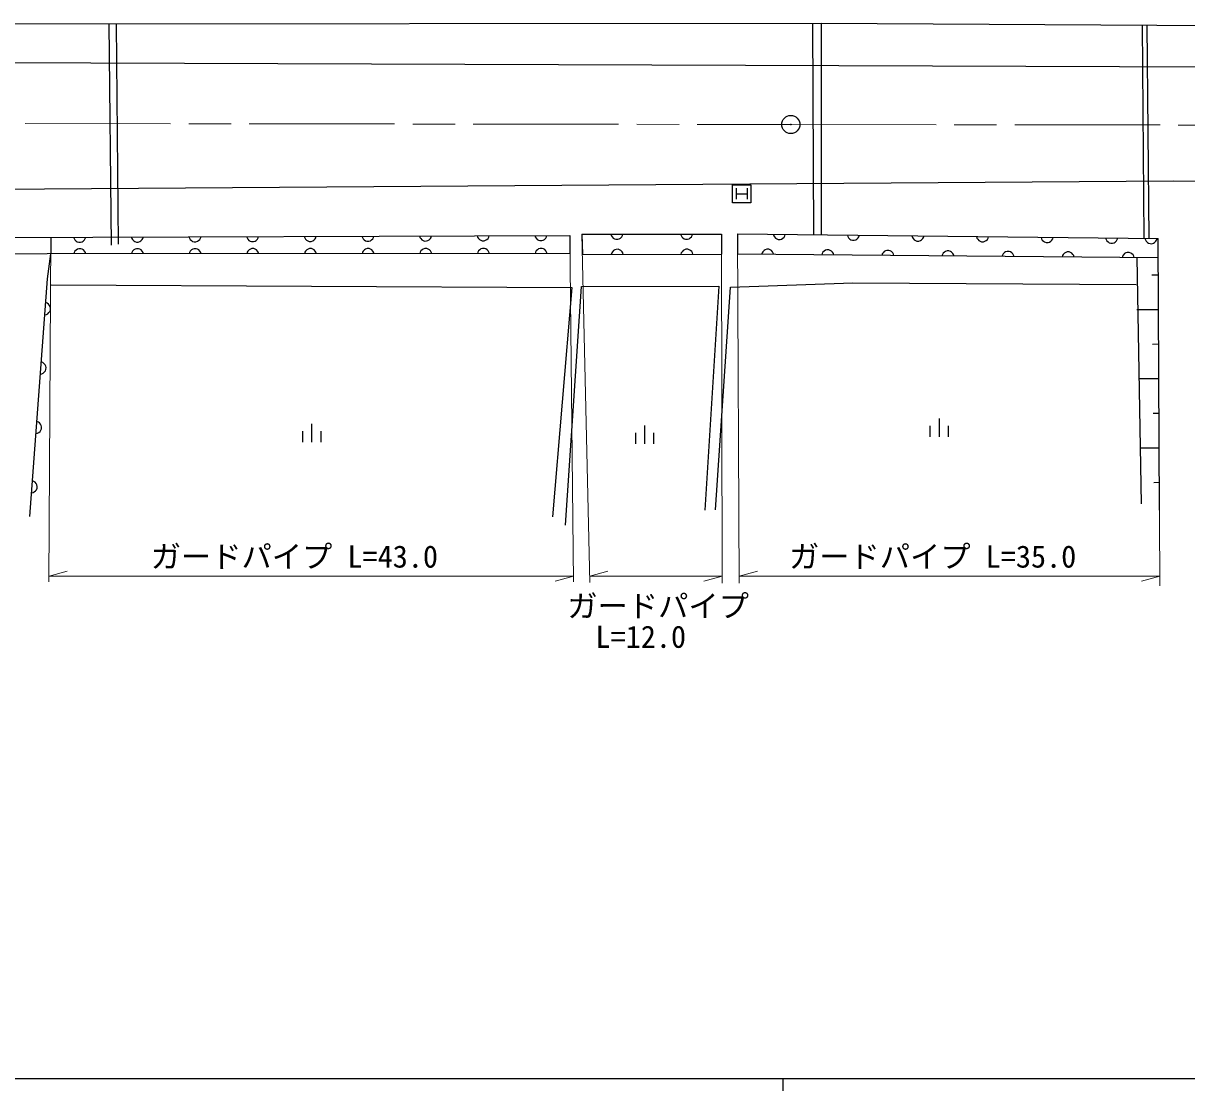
# Model space of a CAD drawing. Units: millimetres, scale not verified. Extents: x 40000 to 680000, y 20000 to 380000.
# Drawn here: x 105269 to 201375, y 204000 to 292169 of the extents above; entities that cross this region are included whole.
import ezdxf
from ezdxf.enums import TextEntityAlignment as Align

# ---------------------------------------------------------------- set-up
doc = ezdxf.new("R2010")
doc.units = ezdxf.units.MM
doc.header["$LTSCALE"] = 1000
doc.linetypes.add('CHAIN', pattern=[18.5, 12, -1.5, 3.5, -1.5])
for name, color, linetype, lineweight in [('M-BGD', 7, 'Continuous', 25), ('M-BGD-EXST', 7, 'Continuous', 25), ('M-BMK', 2, 'CHAIN', 13), ('M-BMK-SRVR', 3, 'Continuous', 25), ('M-STR-HTXT', 7, 'Continuous', 13), ('M-STR-STRC', 7, 'Continuous', 25), ('M-TTL-BAND', 7, 'Continuous', 25)]:
    doc.layers.add(name, color=color, linetype=linetype, lineweight=lineweight)
doc.styles.add('ＭＳ ゴシック', font='')
doc.styles.get('ＭＳ ゴシック').set_extended_font_data('MS Gothic')

msp = doc.modelspace()

# ---------------------------------------------------------------- linework, layer by layer
at = {"layer": 'M-BGD'}
for p, q in [((68399, 292081), (171177, 292169)), ((170457, 292168), (170532, 274700)), ((171177, 292169), (171173, 274693)), ((171177, 292169), (215548, 291909)), ((112350, 292119), (112541, 273832)), ((113130, 273921), (112968, 292103)), ((197687, 292013), (197844, 274391)), ((198088, 292011), (198245, 274386)), ((68435, 274357), (150405, 274648)), ((107545, 274496), (107557, 273120)), ((109426, 274503), (109467, 274383)), ((109467, 274383), (109527, 274283)), ((109527, 274283), (109627, 274183)), ((109627, 274183), (109728, 274124)), ((109728, 274124), (109848, 274084)), ((109848, 274084), (110008, 274085)), ((110008, 274085), (110128, 274125)), ((110128, 274125), (110227, 274185)), ((110227, 274185), (110327, 274286)), ((110327, 274286), (110387, 274386)), ((110387, 274386), (110426, 274506)), ((114188, 274519), (114229, 274400)), ((114229, 274400), (114289, 274300)), ((114289, 274300), (114390, 274200)), ((114390, 274200), (114490, 274140)), ((114490, 274140), (114610, 274101)), ((114610, 274101), (114770, 274101)), ((114770, 274101), (114890, 274142)), ((114890, 274142), (114990, 274202)), ((114990, 274202), (115089, 274303)), ((115089, 274303), (115149, 274403)), ((115149, 274403), (115188, 274523)), ((118951, 274536), (118991, 274416)), ((118991, 274416), (119051, 274317)), ((119051, 274317), (119152, 274217)), ((119152, 274217), (119252, 274157)), ((119252, 274157), (119372, 274118)), ((119372, 274118), (119532, 274118)), ((119532, 274118), (119652, 274159)), ((119652, 274159), (119752, 274219)), ((119752, 274219), (119851, 274320)), ((119851, 274320), (119911, 274420)), ((119911, 274420), (119951, 274540)), ((123713, 274553), (123753, 274433)), ((123753, 274433), (123814, 274334)), ((123814, 274334), (123914, 274234)), ((123914, 274234), (124014, 274174)), ((124014, 274174), (124134, 274135)), ((124134, 274135), (124294, 274135)), ((124294, 274135), (124414, 274176)), ((124414, 274176), (124514, 274236)), ((124514, 274236), (124614, 274336)), ((124614, 274336), (124673, 274437)), ((124673, 274437), (124713, 274557)), ((128475, 274570), (128515, 274450)), ((128515, 274450), (128576, 274350)), ((128576, 274350), (128676, 274251)), ((128676, 274251), (128776, 274191)), ((128776, 274191), (128897, 274152)), ((128897, 274152), (129057, 274152)), ((129057, 274152), (129176, 274193)), ((129176, 274193), (129276, 274253)), ((129276, 274253), (129376, 274353)), ((129376, 274353), (129435, 274454)), ((129435, 274454), (129475, 274574)), ((133237, 274587), (133278, 274467)), ((133278, 274467), (133338, 274367)), ((133338, 274367), (133438, 274268)), ((133438, 274268), (133539, 274208)), ((133539, 274208), (133659, 274169)), ((133659, 274169), (133819, 274169)), ((133819, 274169), (133939, 274210)), ((133939, 274210), (134038, 274270)), ((134038, 274270), (134138, 274370)), ((134138, 274370), (134198, 274470)), ((134198, 274470), (134237, 274591)), ((137999, 274604), (138040, 274484)), ((138040, 274484), (138100, 274384)), ((138100, 274384), (138201, 274285)), ((138201, 274285), (138301, 274225)), ((138301, 274225), (138421, 274185)), ((138421, 274185), (138581, 274186)), ((138581, 274186), (138701, 274226)), ((138701, 274226), (138801, 274287)), ((138801, 274287), (138900, 274387)), ((138900, 274387), (138960, 274487)), ((138960, 274487), (138999, 274607)), ((142762, 274621), (142802, 274501)), ((142802, 274501), (142862, 274401)), ((142862, 274401), (142963, 274302)), ((142963, 274302), (143063, 274242)), ((143063, 274242), (143183, 274202)), ((143183, 274202), (143343, 274203)), ((143343, 274203), (143463, 274243)), ((143463, 274243), (143563, 274304)), ((143563, 274304), (143662, 274404)), ((143662, 274404), (143722, 274504)), ((143722, 274504), (143762, 274624)), ((147524, 274638), (147564, 274518)), ((147564, 274518), (147625, 274418)), ((147625, 274418), (147725, 274318)), ((147725, 274318), (147825, 274259)), ((147825, 274259), (147945, 274219)), ((147945, 274219), (148105, 274220)), ((148105, 274220), (148225, 274260)), ((148225, 274260), (148325, 274321)), ((148325, 274321), (148425, 274421)), ((148425, 274421), (148484, 274521)), ((148484, 274521), (148524, 274641)), ((150405, 274648), (150421, 273151)), ((151420, 274745), (162943, 274760)), ((151420, 274745), (151459, 273073)), ((153801, 274748), (153841, 274628)), ((153841, 274628), (153901, 274528)), ((153901, 274528), (154001, 274428)), ((154001, 274428), (154101, 274368)), ((154101, 274368), (154222, 274329)), ((154222, 274329), (154382, 274329)), ((154382, 274329), (154501, 274369)), ((154501, 274369), (154601, 274429)), ((154601, 274429), (154701, 274529)), ((154701, 274529), (154761, 274629)), ((154761, 274629), (154801, 274749)), ((159562, 274755), (159602, 274635)), ((159602, 274635), (159663, 274536)), ((159663, 274536), (159763, 274436)), ((159763, 274436), (159863, 274376)), ((159863, 274376), (159983, 274336)), ((159983, 274336), (160143, 274336)), ((160143, 274336), (160263, 274376)), ((160263, 274376), (160363, 274436)), ((160363, 274436), (160463, 274537)), ((160463, 274537), (160522, 274637)), ((160522, 274637), (160562, 274757)), ((162943, 274760), (162958, 273089)), ((164262, 274771), (164277, 273100)), ((164262, 274771), (199010, 274378)), ((167218, 274738), (167257, 274618)), ((167257, 274618), (167315, 274517)), ((167315, 274517), (167414, 274416)), ((167414, 274416), (167514, 274355)), ((167514, 274355), (167633, 274313)), ((167633, 274313), (167793, 274311)), ((167793, 274311), (167914, 274350)), ((167914, 274350), (168014, 274409)), ((168014, 274409), (168115, 274508)), ((168115, 274508), (168176, 274607)), ((168176, 274607), (168218, 274727)), ((173341, 274669), (173379, 274548)), ((173379, 274548), (173438, 274447)), ((173438, 274447), (173537, 274346)), ((173537, 274346), (173636, 274285)), ((173636, 274285), (173756, 274244)), ((173756, 274244), (173916, 274242)), ((173916, 274242), (174036, 274281)), ((174036, 274281), (174137, 274340)), ((174137, 274340), (174238, 274438)), ((174238, 274438), (174299, 274538)), ((174299, 274538), (174340, 274657)), ((178675, 274608), (178713, 274488)), ((178713, 274488), (178772, 274387)), ((178772, 274387), (178871, 274286)), ((178871, 274286), (178970, 274225)), ((178970, 274225), (179090, 274183)), ((179090, 274183), (179250, 274182)), ((179250, 274182), (179370, 274220)), ((179370, 274220), (179471, 274279)), ((179471, 274279), (179572, 274378)), ((179572, 274378), (179633, 274477)), ((179633, 274477), (179675, 274597)), ((184009, 274548), (184048, 274427)), ((184048, 274427), (184106, 274327)), ((184106, 274327), (184205, 274225)), ((184205, 274225), (184305, 274164)), ((184305, 274164), (184424, 274123)), ((184424, 274123), (184584, 274121)), ((184584, 274121), (184705, 274160)), ((184705, 274160), (184805, 274219)), ((184805, 274219), (184906, 274317)), ((184906, 274317), (184968, 274417)), ((184968, 274417), (185009, 274536)), ((189343, 274487), (189382, 274367)), ((189382, 274367), (189441, 274266)), ((189441, 274266), (189540, 274165)), ((189540, 274165), (189639, 274104)), ((189639, 274104), (189758, 274062)), ((189758, 274062), (189918, 274061)), ((189918, 274061), (190039, 274099)), ((190039, 274099), (190139, 274158)), ((190139, 274158), (190241, 274257)), ((190241, 274257), (190302, 274356)), ((190302, 274356), (190343, 274476)), ((194677, 274427), (194716, 274306)), ((194716, 274306), (194775, 274206)), ((194775, 274206), (194874, 274104)), ((194874, 274104), (194973, 274043)), ((194973, 274043), (195093, 274002)), ((195093, 274002), (195253, 274000)), ((195253, 274000), (195373, 274039)), ((195373, 274039), (195474, 274098)), ((195474, 274098), (195575, 274197)), ((195575, 274197), (195636, 274296)), ((195636, 274296), (195677, 274415)), ((197927, 274390), (197966, 274269)), ((197966, 274269), (198025, 274169)), ((198025, 274169), (198124, 274068)), ((198124, 274068), (198223, 274006)), ((198223, 274006), (198342, 273965)), ((198342, 273965), (198502, 273963)), ((198502, 273963), (198623, 274002)), ((198623, 274002), (198724, 274061)), ((198724, 274061), (198825, 274160)), ((198825, 274160), (198886, 274259)), ((198886, 274259), (198927, 274379)), ((199124, 251959), (199010, 274378)), ((107230, 273120), (104158, 273092)), ((150421, 273151), (107230, 273120)), ((107281, 271050), (107557, 273120)), ((109478, 273241), (109438, 273121)), ((109538, 273341), (109478, 273241)), ((109638, 273441), (109538, 273341)), ((109738, 273501), (109638, 273441)), ((109858, 273542), (109738, 273501)), ((110018, 273542), (109858, 273542)), ((110138, 273502), (110018, 273542)), ((110238, 273442), (110138, 273502)), ((110338, 273342), (110238, 273442)), ((110398, 273242), (110338, 273342)), ((110438, 273122), (110398, 273242)), ((114241, 273245), (114201, 273125)), ((114301, 273345), (114241, 273245)), ((114401, 273445), (114301, 273345)), ((114501, 273505), (114401, 273445)), ((114621, 273545), (114501, 273505)), ((114781, 273545), (114621, 273545)), ((114901, 273505), (114781, 273545)), ((115001, 273445), (114901, 273505)), ((115101, 273345), (115001, 273445)), ((115161, 273245), (115101, 273345)), ((115201, 273125), (115161, 273245)), ((119004, 273248), (118964, 273128)), ((119063, 273348), (119004, 273248)), ((119163, 273448), (119063, 273348)), ((119263, 273508), (119163, 273448)), ((119383, 273549), (119263, 273508)), ((119543, 273549), (119383, 273549)), ((119663, 273509), (119543, 273549)), ((119763, 273449), (119663, 273509)), ((119863, 273349), (119763, 273449)), ((119924, 273249), (119863, 273349)), ((119964, 273129), (119924, 273249)), ((123766, 273252), (123726, 273132)), ((123826, 273352), (123766, 273252)), ((123926, 273452), (123826, 273352)), ((124026, 273512), (123926, 273452)), ((124146, 273552), (124026, 273512)), ((124306, 273552), (124146, 273552)), ((124426, 273512), (124306, 273552)), ((124526, 273452), (124426, 273512)), ((124626, 273352), (124526, 273452)), ((124686, 273252), (124626, 273352)), ((124726, 273132), (124686, 273252)), ((128529, 273255), (128489, 273135)), ((128589, 273355), (128529, 273255)), ((128689, 273455), (128589, 273355)), ((128789, 273515), (128689, 273455)), ((128909, 273556), (128789, 273515)), ((129069, 273556), (128909, 273556)), ((129189, 273516), (129069, 273556)), ((129289, 273456), (129189, 273516)), ((129389, 273356), (129289, 273456)), ((129449, 273256), (129389, 273356)), ((129489, 273136), (129449, 273256)), ((133292, 273259), (133252, 273139)), ((133351, 273359), (133292, 273259)), ((133451, 273459), (133351, 273359)), ((133551, 273519), (133451, 273459)), ((133671, 273559), (133551, 273519)), ((133831, 273559), (133671, 273559)), ((133951, 273519), (133831, 273559)), ((134051, 273459), (133951, 273519)), ((134151, 273359), (134051, 273459)), ((134212, 273259), (134151, 273359)), ((134252, 273139), (134212, 273259)), ((138054, 273262), (138014, 273142)), ((138114, 273362), (138054, 273262)), ((138214, 273462), (138114, 273362)), ((138314, 273522), (138214, 273462)), ((138434, 273563), (138314, 273522)), ((138594, 273563), (138434, 273563)), ((138714, 273523), (138594, 273563)), ((138814, 273463), (138714, 273523)), ((138914, 273363), (138814, 273463)), ((138974, 273263), (138914, 273363)), ((139014, 273143), (138974, 273263)), ((142817, 273266), (142777, 273146)), ((142877, 273366), (142817, 273266)), ((142977, 273466), (142877, 273366)), ((143077, 273526), (142977, 273466)), ((143197, 273566), (143077, 273526)), ((143357, 273566), (143197, 273566)), ((143477, 273526), (143357, 273566)), ((143577, 273466), (143477, 273526)), ((143677, 273366), (143577, 273466)), ((143737, 273266), (143677, 273366)), ((143777, 273146), (143737, 273266)), ((147580, 273269), (147540, 273149)), ((147640, 273369), (147580, 273269)), ((147739, 273469), (147640, 273369)), ((147839, 273529), (147739, 273469)), ((147959, 273570), (147839, 273529)), ((148119, 273570), (147959, 273570)), ((148239, 273530), (148119, 273570)), ((148339, 273470), (148239, 273530)), ((148440, 273370), (148339, 273470)), ((148500, 273270), (148440, 273370)), ((148540, 273150), (148500, 273270)), ((151459, 273073), (162958, 273089)), ((153873, 273196), (153833, 273076)), ((153933, 273296), (153873, 273196)), ((154033, 273396), (153933, 273296)), ((154133, 273456), (154033, 273396)), ((154253, 273496), (154133, 273456)), ((154413, 273497), (154253, 273496)), ((154533, 273457), (154413, 273497)), ((154633, 273397), (154533, 273457)), ((154733, 273297), (154633, 273397)), ((154793, 273197), (154733, 273297)), ((154833, 273077), (154793, 273197)), ((159623, 273204), (159583, 273084)), ((159683, 273304), (159623, 273204)), ((159783, 273404), (159683, 273304)), ((159883, 273464), (159783, 273404)), ((160002, 273504), (159883, 273464)), ((160162, 273505), (160002, 273504)), ((160283, 273465), (160162, 273505)), ((160383, 273405), (160283, 273465)), ((160483, 273305), (160383, 273405)), ((160543, 273205), (160483, 273305)), ((160583, 273085), (160543, 273205)), ((199024, 272794), (164277, 273100)), ((166300, 273203), (166259, 273083)), ((166361, 273302), (166300, 273203)), ((166462, 273401), (166361, 273302)), ((166562, 273460), (166462, 273401)), ((166683, 273499), (166562, 273460)), ((166843, 273498), (166683, 273499)), ((166962, 273457), (166843, 273498)), ((167062, 273396), (166962, 273457)), ((167161, 273295), (167062, 273396)), ((167220, 273194), (167161, 273295)), ((167259, 273074), (167220, 273194)), ((171264, 273159), (171223, 273039)), ((171325, 273258), (171264, 273159)), ((171426, 273357), (171325, 273258)), ((171526, 273417), (171426, 273357)), ((171647, 273456), (171526, 273417)), ((171807, 273454), (171647, 273456)), ((171926, 273413), (171807, 273454)), ((172026, 273352), (171926, 273413)), ((172125, 273251), (172026, 273352)), ((172184, 273151), (172125, 273251)), ((172223, 273030), (172184, 273151)), ((176228, 273115), (176187, 272996)), ((176289, 273215), (176228, 273115)), ((176390, 273314), (176289, 273215)), ((176490, 273373), (176390, 273314)), ((176610, 273412), (176490, 273373)), ((176770, 273410), (176610, 273412)), ((176890, 273369), (176770, 273410)), ((176990, 273308), (176890, 273369)), ((177089, 273208), (176990, 273308)), ((177148, 273107), (177089, 273208)), ((177187, 272987), (177148, 273107)), ((181192, 273071), (181151, 272952)), ((181253, 273171), (181192, 273071)), ((181353, 273270), (181253, 273171)), ((181454, 273329), (181353, 273270)), ((181574, 273368), (181454, 273329)), ((181734, 273367), (181574, 273368)), ((181854, 273326), (181734, 273367)), ((181953, 273265), (181854, 273326)), ((182053, 273164), (181953, 273265)), ((182112, 273063), (182053, 273164)), ((182151, 272943), (182112, 273063)), ((186156, 273028), (186115, 272908)), ((186216, 273127), (186156, 273028)), ((186317, 273226), (186216, 273127)), ((186418, 273285), (186317, 273226)), ((186538, 273324), (186418, 273285)), ((186698, 273323), (186538, 273324)), ((186818, 273282), (186698, 273323)), ((186917, 273221), (186818, 273282)), ((187016, 273120), (186917, 273221)), ((187076, 273020), (187016, 273120)), ((187114, 272899), (187076, 273020)), ((191119, 272984), (191078, 272864)), ((191180, 273083), (191119, 272984)), ((191281, 273183), (191180, 273083)), ((191382, 273242), (191281, 273183)), ((191502, 273281), (191382, 273242)), ((191662, 273279), (191502, 273281)), ((191782, 273238), (191662, 273279)), ((191881, 273177), (191782, 273238)), ((191980, 273076), (191881, 273177)), ((192039, 272976), (191980, 273076)), ((192078, 272856), (192039, 272976)), ((196144, 273040), (196083, 272940)), ((196245, 273139), (196144, 273040)), ((196346, 273198), (196245, 273139)), ((196466, 273237), (196346, 273198)), ((196626, 273236), (196466, 273237)), ((196746, 273194), (196626, 273236)), ((196845, 273134), (196746, 273194)), ((196944, 273033), (196845, 273134)), ((197003, 272932), (196944, 273033)), ((196083, 272940), (196042, 272821)), ((197042, 272812), (197003, 272932)), ((197261, 272810), (197622, 252463)), ((105809, 251417), (107281, 271050)), ((199031, 271366), (198487, 271363)), ((107579, 270572), (150587, 270340)), ((150587, 270340), (148996, 251414)), ((150058, 250720), (151378, 270435)), ((151378, 270435), (162724, 270448)), ((162724, 270448), (161570, 251966)), ((162449, 251974), (163693, 270368)), ((163693, 270368), (173798, 270722)), ((173798, 270722), (197197, 270579)), ((107251, 269045), (107135, 269094)), ((107183, 268128), (107287, 268180)), ((107347, 268978), (107251, 269045)), ((107287, 268180), (107394, 268273)), ((107439, 268871), (107347, 268978)), ((107394, 268273), (107461, 268368)), ((107491, 268767), (107439, 268871)), ((107461, 268368), (107510, 268485)), ((107522, 268644), (107491, 268767)), ((107510, 268485), (107522, 268644)), ((199045, 268509), (197246, 268500)), ((107060, 268097), (107183, 268128)), ((199058, 265652), (198535, 265650)), ((106883, 264137), (106767, 264186)), ((106979, 264070), (106883, 264137)), ((106919, 263272), (107026, 263365)), ((107071, 263963), (106979, 264070)), ((107026, 263365), (107093, 263460)), ((107123, 263859), (107071, 263963)), ((107093, 263460), (107142, 263576)), ((107154, 263736), (107123, 263859)), ((107142, 263576), (107154, 263736)), ((106692, 263189), (106814, 263220)), ((106814, 263220), (106919, 263272)), ((199072, 262795), (197380, 262787)), ((180913, 259514), (180913, 258014)), ((199086, 259938), (198594, 259936)), ((106515, 259229), (106399, 259278)), ((106610, 259162), (106515, 259229)), ((106703, 259055), (106610, 259162)), ((106658, 258456), (106725, 258552)), ((106755, 258950), (106703, 259055)), ((106725, 258552), (106774, 258668)), ((106786, 258828), (106755, 258950)), ((106774, 258668), (106786, 258828)), ((129088, 259080), (129088, 257580)), ((156585, 258935), (156585, 257435)), ((180163, 258914), (180163, 258014)), ((181663, 258914), (181663, 258014)), ((106324, 258281), (106446, 258312)), ((106446, 258312), (106551, 258364)), ((106551, 258364), (106658, 258456)), ((128338, 258480), (128338, 257580)), ((129838, 258480), (129838, 257580)), ((155835, 258335), (155835, 257435)), ((157335, 258335), (157335, 257435)), ((199099, 257081), (197514, 257074)), ((106147, 254321), (106030, 254370)), ((106242, 254254), (106147, 254321)), ((106335, 254147), (106242, 254254)), ((106387, 254042), (106335, 254147)), ((106357, 253644), (106406, 253760)), ((106418, 253920), (106387, 254042)), ((106406, 253760), (106418, 253920)), ((199113, 254225), (198653, 254222)), ((105956, 253373), (106078, 253404)), ((106078, 253404), (106182, 253456)), ((106182, 253456), (106290, 253548)), ((106290, 253548), (106357, 253644))]:
    msp.add_line(p, q, dxfattribs=at)
at = {"layer": 'M-BGD-EXST'}
for p, q in [((163863, 277337), (163863, 278837)), ((163863, 278837), (165363, 278837)), ((165363, 278837), (165363, 277337)), ((164163, 278537), (164163, 277637)), ((164163, 278087), (165063, 278087)), ((165063, 278537), (165063, 277637)), ((165363, 277337), (163863, 277337))]:
    msp.add_line(p, q, dxfattribs=at)
at = {"layer": 'M-BMK'}
for p, q in [((68439, 283938), (168670, 283808)), ((168670, 283808), (268712, 283675))]:
    msp.add_line(p, q, dxfattribs=at)
at = {"layer": 'M-BMK-SRVR'}
for radius in [750, 30]:
    msp.add_circle((168670, 283808), radius, dxfattribs=at)
at = {"layer": 'M-STR-HTXT'}
for p, q in [((107545, 274496), (107394, 246046)), ((150405, 274648), (150714, 246044)), ((151420, 274745), (152078, 245966)), ((162943, 274760), (162998, 245921)), ((164417, 245920), (164262, 274771)), ((199010, 274378), (199156, 245697)), ((107397, 246508), (108897, 246928)), ((107397, 246508), (150709, 246508)), ((150709, 246508), (149209, 246088)), ((152066, 246508), (153566, 246928)), ((152066, 246508), (162997, 246508)), ((162997, 246508), (161497, 246088)), ((164414, 246508), (165914, 246928)), ((164414, 246508), (199152, 246508)), ((199152, 246508), (197652, 246088))]:
    msp.add_line(p, q, dxfattribs=at)
at = {"layer": 'M-STR-STRC'}
for p, q in [((68414, 289051), (220385, 288503)), ((68440, 278216), (200242, 279143)), ((200242, 279143), (394723, 278400))]:
    msp.add_line(p, q, dxfattribs=at)
at = {"layer": 'M-TTL-BAND'}
for p, q in [((40000, 205000), (579000, 205000)), ((168000, 205000), (168000, 204000))]:
    msp.add_line(p, q, dxfattribs=at)

# ---------------------------------------------------------------- texts
at = {"layer": 'M-STR-HTXT', "style": 'ＭＳ ゴシック'}
for s, p in [('ガードパイプ L=43.0', (115797, 246657)), ('ガードパイプ L=35.0', (168519, 246657)), ('ガードパイプ', (150209, 242571)), ('L=12.0', (152536, 240032))]:
    msp.add_text(s, height=1833, dxfattribs=at).set_placement(p, align=Align.BOTTOM_LEFT)

doc.saveas('drawing.dxf')
